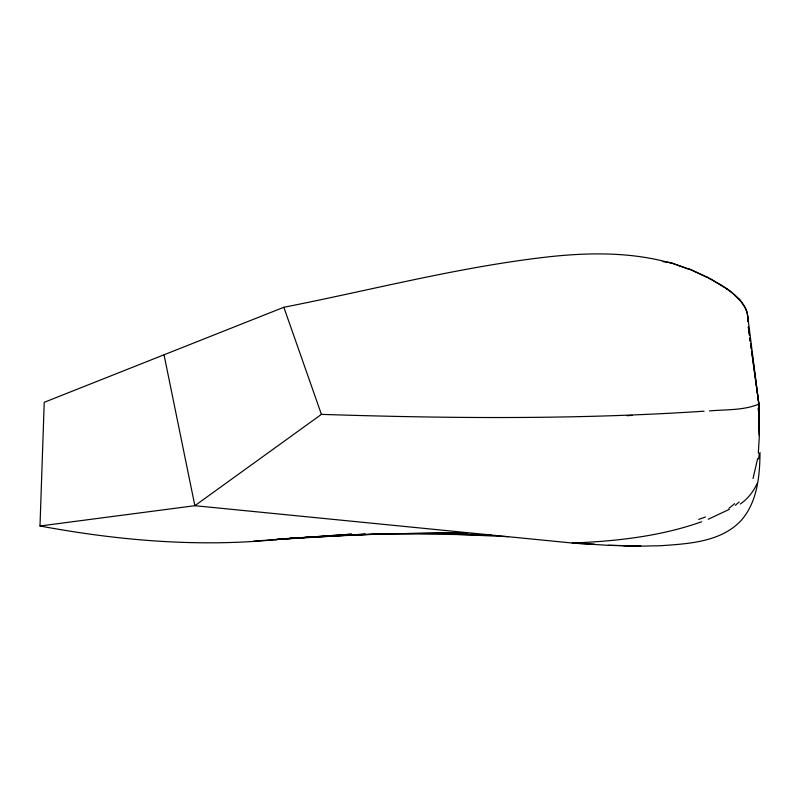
<?xml version="1.0" encoding="UTF-8"?>
<svg xmlns="http://www.w3.org/2000/svg" width="800" height="800" viewBox="0 0 800 800"><rect width="100%" height="100%" fill="white"/><g stroke="black" fill="none" stroke-linecap="round" stroke-linejoin="round"><path stroke-width="1.2" d="M760 452.47C759.84 475.99 757.38 501.86 741.25 520.36C720.99 542.19 688.35 543.75 660.68 545.72L642.28 546.12L608.35 545.32L578.11 543.49M284.56 538.76C202.94 547.8 120.51 540.95 40 525.99L44.23 402.31L283.84 307.27C372.33 289.9 460.11 266.66 549.92 256.68C590.07 252.41 631.4 252.03 670.57 263.01M747.74 321.32L747.81 316.05M747.88 319.95L747.26 313.03M747.85 320.27L747.74 321.31M758.33 453.08L759.37 435.58L758.87 404.14L747.35 313.39M757.65 458.52L753.05 478.47M739.17 501.96L735.38 505.27M704.09 411.18C576.72 419.65 448.93 418.5 321.42 414.37L194.86 505.7L40 525.99M729.35 509.35L708.27 519.24M701.64 521.76C660.19 536.48 615.94 541.27 572.22 543.03L194.86 505.7L164.03 354.79M758.03 404.22L758.64 404.09L759.37 435.58L758.88 404.08L751.68 351.3M291.8 538.06L286.41 538.59M253.69 541.13L351.56 534.16L275.33 539.57L365.44 534.13L290.12 538.23L378.04 533.99L467.36 532.66L378.04 533.99L340.83 535.4M709.49 410.9C725.9 409.47 743.31 410.53 758.85 404.15L751.66 351.33M327.18 535.91L335.87 535.58M327.2 535.98L338.37 535.6M340.85 535.51L394.21 533.66L491.06 535L458.76 533.98M623.39 545.68L640.79 545.99L608.35 545.32M594.37 544.18L572.22 543.03M447.51 533.99L508.23 536.7M663.03 261.66L670.51 262.63L688.86 269.13M670.66 262.67L690.12 269.63M688.96 268.86L702.97 275.28M690.17 269.34L707.21 277.39M703.11 275.35L705.86 276.7M705.96 276.49L709.89 278.78M707.39 277.21L719.86 284.41M709.97 278.57L726.72 288.84M719.96 284.25L725.9 288.08M726 288.15L727.49 289.38M726.6 288.56L727.75 289.56M727.39 289.11L728.76 290.29M727.68 289.32L729.67 290.96M728.74 290.09L732.28 292.98M729.69 290.79L734.25 294.62M732.35 292.87L740.45 300.77L745.42 308.17M734.69 294.84L738.99 299M739.06 299.07L739.77 299.85M739.84 299.93L740.52 300.71M740.58 300.79L741.3 301.67M741.36 301.75L743.04 304.01M743.43 304.58L744.64 306.58M744.92 307.09L747.3 313.25M745.49 308.19L745.88 309.05M745.97 309.36L746.62 311M283.84 307.27L321.42 414.37M746.68 311.06L747.12 312.49M750.68 343.93L751.35 348.84L750.66 343.96M758.16 408.2L758.43 411.14M758.81 416.05L759.23 423.9M632.02 415.38A685.87 2.05 -3.4 0 1 627.15 415.7M759.32 453.54A218.27 152.14 47.8 0 1 758.58 458.98M757.38 483.08A116.84 70.81 62.7 0 1 740.34 503.99M734.57 503.66A168.04 93.47 71.1 0 1 728.88 508.31M705.41 517.01A500.59 241.44 25.1 0 1 698.69 519.39M749.5 335.34L748.33 326.75L749.5 335.35M750.34 341.48L749.84 337.79L750.33 341.5"/></g></svg>
